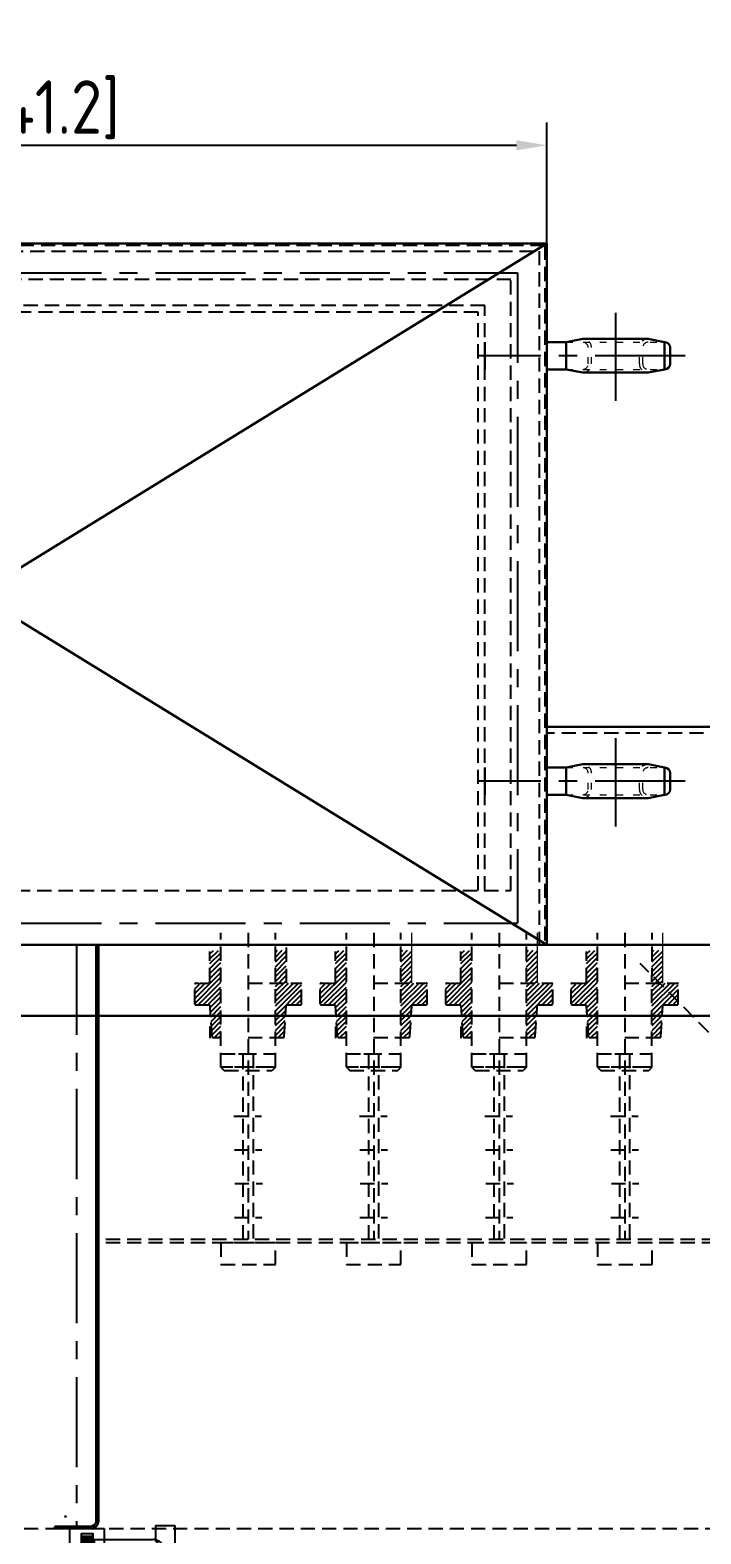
# Model space of a CAD drawing. Header units: millimetres. Extents: x 226184 to 236274, y -181921 to -175474.
# Drawn here: x 228606 to 229221, y -180069 to -178690 of the extents above; entities that cross this region are included whole.
import ezdxf

# ---------------------------------------------------------------- set-up
doc = ezdxf.new("R2010")
doc.units = ezdxf.units.MM
doc.header["$LTSCALE"] = 13
for name, pattern in [('ACAD_ISO02W100', [15, 12, -3]), ('ACAD_ISO03W100', [1.18, 0.47, -0.71]), ('CENTER', [50.8, 31.75, -6.35, 6.35, -6.35]), ('CENTERX2', [101.6, 63.5, -12.7, 12.7, -12.7]), ('DASHED', [0.75, 0.5, -0.25])]:
    doc.linetypes.add(name, pattern=pattern)
doc.layers.get('0').update_dxf_attribs({"color": 1, "linetype": 'CENTER'})
for name, color, linetype in [('1', 4, 'Continuous'), ('4虚线层', 6, 'DASHED'), ('PDF_几何图形', 7, 'Continuous'), ('粗实线', 4, 'Continuous')]:
    doc.layers.add(name, color=color, linetype=linetype)
doc.layers.add('2细实线', color=3, linetype='Continuous', lineweight=20)
doc.layers.add('标注、文本', color=3, linetype='Continuous', lineweight=25)
doc.styles.get("Standard").update_dxf_attribs({"font": 'gbenor.shx', "bigfont": 'gbcbig.shx'})
doc.dimstyles.new('英寸 1-10', dxfattribs={"dimscale": 14, "dimtxt": 3.5, "dimasz": 2, "dimexe": 1.5, "dimexo": 0.5, "dimgap": 0.5, "dimtad": 1, "dimtoh": 1, "dimdec": 1, "dimdsep": 46, "dimtxsty": 'Standard', "dimcen": 2.5, "dimclrd": 3, "dimclre": 3, "dimclrt": 3, "dimadec": 0, "dimazin": 2, "dimtfac": 1, "dimtdec": 1, "dimtmove": 0, "dimatfit": 2, "dimfxl": 1, "dimarcsym": 0})
pattern_1 = [(225, (229090.119, -179218.0997), (2.245064, -2.245064), [])]
pattern_2 = [(225, (229205.119, -179218.0997), (2.245064, -2.245064), [])]
pattern_3 = [(225, (229435.119, -179218.0997), (2.245064, -2.245064), [])]

# ---------------------------------------------------------------- blocks, each defined once
blk = doc.blocks.new('A$C62CB6CE0')
at = {"layer": 'PDF_几何图形'}
for p, q in [((22.3, 119.3), (54.2, 119.3)), ((22.3, 119.3), (22.3, 89.9)), ((33.1, 114.7), (33.1, 104)), ((33.1, 112.2), (33.9, 111.4)), ((43.8, 111.4), (33.1, 111)), ((33.9, 111.4), (33.1, 111)), ((33.1, 111), (33.9, 110.6)), ((43.8, 110.6), (33.1, 110.2)), ((33.9, 110.6), (33.1, 110.2)), ((43, 112.2), (33.9, 111.4)), ((43, 111), (33.9, 110.6)), ((43.8, 111.4), (43, 111)), ((43, 111), (43.8, 110.6)), ((43.8, 110.6), (43, 110.2)), ((54.2, 119.3), (54.2, 89.9)), ((101.2, 122.2), (101.2, 108.9)), ((101.2, 122.2), (119, 122.2)), ((119, 122.2), (119, 86.6)), ((3.7, 101.1), (32.7, 101.1)), ((26.9, 104), (26.9, 85.3)), ((33.1, 104), (26.9, 104)), ((33.1, 108.5), (33.9, 108.1)), ((33.1, 101.5), (33.9, 101.1)), ((33.1, 98.6), (33.1, 80.4)), ((43, 110.2), (33.9, 109.7)), ((43, 109.3), (33.9, 108.9)), ((43, 108.5), (33.9, 108.1)), ((43, 107.7), (33.9, 107.3)), ((43, 106.9), (33.9, 106.4)), ((43, 105.6), (33.9, 105.2)), ((43, 104.8), (33.9, 104.4)), ((43, 104), (33.9, 103.5)), ((43, 103.1), (33.9, 102.7)), ((43, 102.3), (33.9, 101.9)), ((43, 101.5), (33.9, 101.1)), ((43, 101.5), (33.9, 101.1)), ((43, 101.5), (33.9, 101.1)), ((43, 100.7), (33.9, 100.2)), ((43, 99.4), (33.9, 99)), ((43.8, 109.7), (43, 109.3)), ((43.8, 108.9), (43, 108.5)), ((43.8, 108.1), (43, 107.7)), ((43.8, 107.3), (43, 106.9)), ((43.8, 106.4), (43, 105.6)), ((43.8, 105.2), (43, 104.8)), ((43.8, 104.4), (43, 104)), ((43.8, 103.5), (43, 103.1)), ((43.8, 102.7), (43, 102.3)), ((43.8, 101.9), (43, 101.5)), ((43.8, 101.1), (43, 100.7)), ((43.8, 100.2), (43, 99.4)), ((49.6, 104), (43.8, 104)), ((43.8, 99), (43.8, 80.4)), ((44.9, 109.3), (44.9, 104.8)), ((44.9, 109.3), (49.5, 109.3)), ((49.5, 104.8), (44.9, 104.8)), ((49.5, 109.3), (99.1, 109.3)), ((49.5, 104.8), (99.1, 104.8)), ((49.6, 104), (49.6, 85.3)), ((55.3, 104), (55.3, 87.4)), ((55.3, 104), (57.3, 104)), ((57.3, 104), (57.3, 87.4)), ((101.2, 104.4), (101.2, 82)), ((103.7, 100.2), (103.7, 91.1)), ((108.2, 100.2), (108.2, 91.1)), ((65.8, 89.9), (8.7, 89.9)), ((15.7, 85.3), (56.7, 85.3)), ((23.6, 92), (64.5, 92)), ((64.5, 89.9), (23.6, 89.9)), ((23.6, 87.4), (64.5, 87.4)), ((44.9, 92), (85.9, 92)), ((85.9, 89.9), (44.9, 89.9)), ((44.9, 87.4), (85.9, 87.4)), ((61.9, 85.3), (61.9, 71.7)), ((61.9, 85.3), (61.9, 71.7)), ((72.4, 85.3), (61.9, 85.3)), ((64.4, 87.4), (64.4, 69.2)), ((64.4, 87.4), (64.4, 69.2)), ((65.8, 89.9), (65.8, 87.4)), ((101.6, 92), (142.5, 92)), ((142.5, 89.9), (101.6, 89.9)), ((101.6, 87.4), (142.5, 87.4)), ((135.5, 84.1), (135.5, 78.3)), ((146.3, 84.1), (146.3, 78.3)), ((153.7, 86.6), (153.7, 82)), ((0, 82.5), (26.9, 82.5)), ((0, 82.5), (0, 57.6)), ((2.1, 80.4), (26.9, 80.4)), ((2.1, 80.4), (2.1, 55.2)), ((3.7, 57.6), (3.7, 76.7)), ((6.6, 80.4), (6.6, 55.2)), ((8.7, 77.9), (20.3, 77.9)), ((8.7, 77.9), (8.7, 57.6)), ((20.3, 80.4), (20.3, 77.9)), ((26.9, 80.4), (49.6, 80.4)), ((26.9, 80.4), (26.9, 78.3)), ((26.9, 78.3), (49.6, 78.3)), ((28.1, 78.3), (28.1, 73.4)), ((38.5, 78.3), (38.5, 73.4)), ((43, 82.5), (69.9, 82.5)), ((43, 80.4), (67.8, 80.4)), ((43.4, 71.3), (47.1, 71.3)), ((47.6, 71.7), (47.1, 71.3)), ((48.8, 78.3), (48.8, 73.4)), ((49.6, 80.4), (49.6, 78.3)), ((50.7, 71.7), (61.9, 71.7)), ((50.7, 71.7), (50.7, 69.2)), ((64.4, 69.2), (50.7, 69.2)), ((61.9, 69.2), (64.4, 69.2)), ((61.9, 69.2), (64.4, 69.2)), ((64.4, 69.2), (61.9, 69.2)), ((67.8, 80.4), (67.8, 64.3)), ((69.9, 82.5), (69.9, 64.3)), ((80.9, 82), (80.9, 76.7)), ((80.9, 82), (81.3, 82)), ((81.3, 76.7), (80.9, 76.7)), ((81.3, 82), (81.3, 76.7)), ((130.5, 82), (81.3, 82)), ((130.5, 76.7), (81.3, 76.7)), ((130.1, 72.1), (86.7, 72.1)), ((86.7, 72.1), (86.7, 57.6)), ((104.5, 76.7), (104.5, 72.1)), ((110.3, 80.4), (110.3, 55.2)), ((115.7, 76.7), (115.7, 72.1)), ((127.7, 76.7), (127.7, 73.8)), ((127.7, 73.8), (154.9, 73.8)), ((130.1, 73.8), (130.1, 57.6)), ((130.5, 82), (130.5, 76.7)), ((130.5, 82), (131.8, 82)), ((131.8, 76.7), (130.5, 76.7)), ((131.8, 82), (131.8, 76.7)), ((151.6, 82), (131.8, 82)), ((151.6, 76.7), (131.8, 76.7)), ((151.6, 82), (151.6, 76.7)), ((152.5, 73.8), (152.5, 57.6)), ((153.7, 76.7), (154.9, 76.7)), ((154.9, 76.7), (154.9, 73.8)), ((23.2, 57.6), (3.7, 57.6)), ((60, 57.6), (19, 57.6)), ((40.1, 57.6), (38, 57.6)), ((81.3, 57.6), (40.4, 57.6)), ((67.8, 64.3), (69.9, 64.3)), ((130.1, 57.6), (86.7, 57.6)), ((92.5, 55.2), (92.5, 46.5)), ((92.5, 55.2), (126.8, 55.2)), ((138, 57.6), (97, 57.6)), ((103.7, 57.6), (103.7, 55.2)), ((116.5, 57.6), (116.5, 55.2)), ((126.8, 55.2), (126.8, 28.3)), ((127.7, 55.2), (127.7, 49.8)), ((141.3, 55.2), (127.7, 55.2)), ((141.3, 57.6), (130.1, 57.6)), ((132.2, 57.6), (132.2, 55.2)), ((152.5, 57.6), (141.3, 57.6)), ((154.9, 55.2), (141.3, 55.2)), ((150.4, 57.6), (150.4, 55.2)), ((154.9, 55.2), (154.9, 49.8)), ((92.5, 46.5), (93.3, 46.5)), ((129.3, 47.3), (126.8, 47.3)), ((141.3, 49.8), (127.7, 49.8)), ((129.3, 41.9), (152.9, 41.9)), ((154.9, 49.8), (141.3, 49.8)), ((152.9, 49), (152.9, 41.9)), ((152.9, 41.5), (152.9, 41.9)), ((92.5, 33.7), (92.5, 28.3)), ((93.3, 33.7), (92.5, 33.7)), ((92.5, 28.3), (126.8, 28.3)), ((133.9, 37.4), (141.3, 37.4)), ((133.9, 29.1), (133.9, 7.2)), ((141.3, 37.4), (148.7, 37.4)), ((148.7, 29.1), (148.7, 7.2))]:
    blk.add_line(p, q, dxfattribs=at)
for points in [[(33.1, 114.7), (43.8, 114.7), (43.8, 104)], [(33.1, 112.2), (43, 112.2), (43.8, 111.4)], [(3.7, 91.6), (3.7, 101.1), (4.1, 100.7)], [(43, 110.2), (43.8, 109.7), (33.1, 109.3)], [(33.1, 110.2), (33.9, 109.7), (33.1, 109.3)], [(43, 109.3), (43.8, 108.9), (33.1, 108.5)], [(33.1, 109.3), (33.9, 108.9), (33.1, 108.5)], [(43, 108.5), (43.8, 108.1), (33.1, 107.7)], [(43, 108.5), (33.9, 108.1), (33.1, 107.7)], [(43, 107.7), (43.8, 107.3), (33.1, 106.9)], [(33.1, 107.7), (33.9, 107.3), (33.1, 106.9)], [(43, 106.9), (43.8, 106.4), (33.1, 105.6)], [(33.1, 106.9), (33.9, 106.4), (33.1, 105.6)], [(43, 105.6), (43.8, 105.2), (33.1, 104.8)], [(33.1, 105.6), (33.9, 105.2), (33.1, 104.8)], [(43, 104.8), (43.8, 104.4), (33.1, 104)], [(33.1, 104.8), (33.9, 104.4), (33.1, 104)], [(43, 104), (43.8, 103.5), (33.1, 103.1)], [(33.1, 104), (33.9, 103.5), (33.1, 103.1)], [(43, 103.1), (43.8, 102.7), (33.1, 102.3)], [(33.1, 103.1), (33.9, 102.7), (33.1, 102.3)], [(43, 102.3), (43.8, 101.9), (33.1, 101.5)], [(33.1, 102.3), (33.9, 101.9), (33.1, 101.5)], [(43, 101.5), (43.8, 101.1), (33.1, 100.7)], [(43, 101.5), (33.9, 101.1), (33.1, 100.7)], [(43, 100.7), (43.8, 100.2), (33.1, 99.4)], [(33.1, 100.7), (33.9, 100.2), (33.1, 99.4)], [(43, 99.4), (43.8, 99), (33.1, 98.6)], [(33.1, 99.4), (33.9, 99), (33.1, 98.6)], [(108.2, 100.2), (100.4, 109.3), (99.1, 109.3)], [(103.7, 100.2), (103.7, 101.5), (103.3, 101.9), (103.3, 102.3), (102.8, 103.1), (102.4, 103.5), (102, 104), (101.6, 104.4), (100.8, 104.4), (100.4, 104.8), (99.1, 104.8)], [(40.1, 93.6), (40.1, 57.6), (40.5, 57.2)], [(103.7, 91.1), (111.5, 82), (112.8, 82)], [(108.2, 91.1), (108.2, 89.9), (109, 89.1), (109, 88.2), (109.5, 87.8), (109.9, 87.4), (110.7, 87.4), (111.1, 87), (111.5, 86.6), (112.8, 86.6), (153.7, 86.6)], [(28.1, 73.4), (28.5, 72.9), (28.9, 72.5), (29.4, 72.5), (29.8, 72.1), (30.2, 72.1), (30.6, 71.7), (31.4, 71.7), (31.8, 71.3), (33.1, 71.3)], [(28.1, 73.4), (28.1, 72.9), (28.5, 72.5), (28.5, 72.1), (28.9, 72.1), (28.9, 71.7), (29.4, 71.7)], [(28.9, 71.7), (29.8, 71.3), (33.1, 71.3)], [(43.4, 71.3), (33.1, 71.3), (34.7, 71.3), (35.2, 71.7), (36, 71.7), (36.4, 72.1), (36.8, 72.1), (37.2, 72.5), (37.6, 72.5), (38, 72.9), (38.5, 73.4)], [(38.5, 73.4), (38.9, 72.9), (39.7, 72.1), (40.1, 72.1), (40.9, 71.7), (41.8, 71.7), (42.2, 71.3), (43.4, 71.3)], [(43.4, 71.3), (45.1, 71.3), (45.5, 71.7), (46.3, 71.7), (46.7, 72.1), (47.1, 72.1), (47.6, 72.5), (48, 72.5), (48.4, 72.9), (48.8, 73.4)], [(47.6, 71.7), (47.6, 72.1), (48, 72.1), (48, 72.5), (48.4, 72.5), (48.4, 72.9), (48.8, 73.4)], [(151.6, 82), (153.7, 82), (153.7, 76.7), (151.6, 76.7)], [(93.3, 46.5), (94.2, 46.1), (95, 44.8), (96.2, 43.2), (97, 39.9), (96.2, 36.5), (95, 34.9), (94.2, 34.1), (93.3, 33.7)], [(130.5, 49.8), (129.7, 49.8), (129.7, 49.4), (129.3, 49), (129.3, 41.9), (129.7, 41.9), (129.7, 41.5), (133.9, 37.4), (133.9, 29.1)], [(152.9, 41.5), (148.7, 37.4), (148.7, 29.1)], [(152.9, 49), (152.9, 49.8), (152.1, 49.8)], [(97.9, 28.3), (97.9, 24.6), (133.9, 24.6)], [(133.9, 7.2), (148.3, 5.5), (148.7, 7.2)]]:
    blk.add_lwpolyline(points, dxfattribs=at)
blk.add_lwpolyline([(25.6, 85.3), (50.9, 85.3), (50.9, 82.5), (25.6, 82.5)], close=True, dxfattribs=at)
for points in [[(108.2, 101.5), (106.4, 106.8), (105.9, 107.6), (100.4, 109.3)], [(103.7, 89.9), (104.6, 86), (107.7, 83), (111.5, 82)], [(140.5, 96.1), (138.4, 96.1), (136.7, 94.4), (136.7, 92.4)], [(136.7, 92.4), (136.7, 90.3), (138.4, 88.2), (140.5, 88.2)], [(144.6, 92.4), (144.6, 94.4), (142.5, 96.1), (140.5, 96.1)], [(140.5, 88.2), (142.5, 88.2), (144.6, 90.3), (144.6, 92.4)], [(134.3, 5.5), (171.8, -1.9), (181.4, -1.8), (148.3, 5.5)]]:
    blk.add_open_spline(points, degree=3, dxfattribs=at)
blk = doc.blocks.new('*D178')
at = {"layer": '2细实线', "color": 3, "linetype": 'ByBlock', "lineweight": -2}
for p, q in [((227781.8, -179999.2), (227781.8, -180307.3)), ((229331.8, -179999.2), (229331.8, -180307.3)), ((227809.8, -180286.3), (229303.8, -180286.3))]:
    blk.add_line(p, q, dxfattribs=at)
at = {"layer": '2细实线', "color": 3, "linetype": 'ByBlock'}
for points in [[(227809.8, -180281.7), (227809.8, -180291), (227781.8, -180286.3)], [(229303.8, -180281.7), (229303.8, -180291), (229331.8, -180286.3)]]:
    blk.add_solid(points, dxfattribs=at)
at = {"layer": 'Defpoints', "color": 0, "linetype": 'ByBlock'}
for p in [(227781.8, -179992.2), (229331.8, -179992.2), (229331.8, -180286.3)]:
    blk.add_point(p, dxfattribs=at)
at = {"layer": '2细实线', "color": 3, "linetype": 'ByBlock', "insert": (228556.8, -180253.8), "char_height": 49, "attachment_point": 5}
blk.add_mtext('1550 [61.0]', dxfattribs=at)
blk = doc.blocks.new('*D222')
at = {"layer": '2细实线', "color": 3, "linetype": 'ByBlock', "lineweight": -2}
for p, q in [((228033.8, -178885), (228033.8, -178775.1)), ((229079.8, -178897.5), (229079.8, -178775.1)), ((228061.8, -178796.1), (229051.8, -178796.1))]:
    blk.add_line(p, q, dxfattribs=at)
at = {"layer": '2细实线', "color": 3, "linetype": 'ByBlock'}
for points in [[(228061.8, -178791.4), (228061.8, -178800.7), (228033.8, -178796.1)], [(229051.8, -178791.4), (229051.8, -178800.7), (229079.8, -178796.1)]]:
    blk.add_solid(points, dxfattribs=at)
at = {"layer": 'Defpoints', "color": 0, "linetype": 'ByBlock'}
for p in [(229079.8, -178796.1), (228033.8, -178892), (229079.8, -178904.5)]:
    blk.add_point(p, dxfattribs=at)
at = {"layer": '2细实线', "color": 3, "linetype": 'ByBlock', "insert": (228556.8, -178763.5), "char_height": 49, "attachment_point": 5}
blk.add_mtext('1046 [41.2]', dxfattribs=at)

msp = doc.modelspace()

# ---------------------------------------------------------------- hatches: boundary and pattern name
at = {"layer": '4虚线层', "ltscale": 2}
h = msp.add_hatch(dxfattribs=at)
h.set_pattern_fill('ANSI31', color=256, angle=180, style=0)
h.set_pattern_definition(pattern_1)
edge = h.paths.add_edge_path(flags=0)
edge.add_line((228781.015, -179533.982), (228781.014, -179576.761))
edge.add_line((228781.014, -179576.761), (228781.014, -179613.98))
edge.add_line((228781.014, -179613.98), (228773.949, -179613.98))
edge.add_arc((228773.949, -179612.98), 1, 183.814075, 270, ccw=False)
edge.add_line((228772.952, -179613.047), (228771.076, -179584.914))
edge.add_arc((228770.078, -179584.98), 1, 3.814075, 90)
edge.add_line((228770.078, -179583.98), (228758.014, -179583.98))
edge.add_arc((228758.014, -179582.98), 1, 180, 270, ccw=False)
edge.add_line((228757.014, -179582.98), (228757.014, -179564.98))
edge.add_arc((228758.014, -179564.98), 1, 90, 180, ccw=False)
edge.add_line((228758.014, -179563.98), (228760.499, -179563.98))
edge.add_line((228760.499, -179563.98), (228761.413, -179564.918))
edge.add_line((228761.413, -179564.918), (228762.239, -179563.98))
edge.add_line((228762.239, -179563.98), (228764.481, -179563.98))
edge.add_line((228764.481, -179563.98), (228765.394, -179564.918))
edge.add_line((228765.394, -179564.918), (228766.221, -179563.98))
edge.add_line((228766.221, -179563.98), (228767.418, -179563.98))
edge.add_line((228767.418, -179563.98), (228768.332, -179564.918))
edge.add_line((228768.332, -179564.918), (228769.159, -179563.98))
edge.add_line((228769.159, -179563.98), (228770.014, -179563.98))
edge.add_arc((228770.014, -179562.98), 1, 270.000001, 360)
edge.add_line((228771.014, -179562.98), (228771.014, -179534.982))
edge.add_arc((228772.014, -179534.982), 1, 90.00291, 180.00291, ccw=False)
edge.add_line((228772.014, -179533.982), (228781.015, -179533.982))
h = msp.add_hatch(dxfattribs=at)
h.set_pattern_fill('ANSI31', color=256, angle=180, style=0)
h.set_pattern_definition(pattern_1)
edge = h.paths.add_edge_path(flags=0)
edge.add_line((228830.957, -179533.955), (228831.003, -179576.734))
edge.add_line((228831.003, -179576.734), (228831.044, -179613.953))
edge.add_line((228831.044, -179613.953), (228838.109, -179613.946))
edge.add_arc((228838.108, -179612.946), 1, 270.062212, 356.248137)
edge.add_line((228839.105, -179613.011), (228840.95, -179584.876))
edge.add_arc((228841.948, -179584.941), 1, 90.062212, 176.248137, ccw=False)
edge.add_line((228841.947, -179583.941), (228854.012, -179583.928))
edge.add_arc((228854.011, -179582.928), 1, 270.062212, 360.062212)
edge.add_line((228855.011, -179582.927), (228854.991, -179564.927))
edge.add_arc((228853.991, -179564.928), 1, 0.062212, 90.062212)
edge.add_line((228853.99, -179563.928), (228851.505, -179563.931))
edge.add_line((228851.505, -179563.931), (228850.592, -179564.869))
edge.add_line((228850.592, -179564.869), (228849.764, -179563.933))
edge.add_line((228849.764, -179563.933), (228847.523, -179563.935))
edge.add_line((228847.523, -179563.935), (228846.61, -179564.873))
edge.add_line((228846.61, -179564.873), (228845.783, -179563.937))
edge.add_line((228845.783, -179563.937), (228844.586, -179563.938))
edge.add_line((228844.586, -179563.938), (228843.673, -179564.877))
edge.add_line((228843.673, -179564.877), (228842.845, -179563.94))
edge.add_line((228842.845, -179563.94), (228841.99, -179563.941))
edge.add_arc((228841.989, -179562.941), 1, 180.062212, 270.062211, ccw=False)
edge.add_line((228840.989, -179562.942), (228840.958, -179534.944))
edge.add_arc((228839.958, -179534.945), 1, 0.059302, 90.059302)
edge.add_line((228839.957, -179533.945), (228830.957, -179533.955))
h = msp.add_hatch(dxfattribs=at)
h.set_pattern_fill('ANSI31', color=256, angle=180, style=0)
h.set_pattern_definition(pattern_2)
edge = h.paths.add_edge_path(flags=0)
edge.add_line((228896.015, -179533.982), (228896.014, -179576.761))
edge.add_line((228896.014, -179576.761), (228896.014, -179613.98))
edge.add_line((228896.014, -179613.98), (228888.949, -179613.98))
edge.add_arc((228888.949, -179612.98), 1, 183.814075, 270, ccw=False)
edge.add_line((228887.952, -179613.047), (228886.076, -179584.914))
edge.add_arc((228885.078, -179584.98), 1, 3.814075, 90)
edge.add_line((228885.078, -179583.98), (228873.014, -179583.98))
edge.add_arc((228873.014, -179582.98), 1, 180, 270, ccw=False)
edge.add_line((228872.014, -179582.98), (228872.014, -179564.98))
edge.add_arc((228873.014, -179564.98), 1, 90, 180, ccw=False)
edge.add_line((228873.014, -179563.98), (228875.499, -179563.98))
edge.add_line((228875.499, -179563.98), (228876.413, -179564.918))
edge.add_line((228876.413, -179564.918), (228877.239, -179563.98))
edge.add_line((228877.239, -179563.98), (228879.481, -179563.98))
edge.add_line((228879.481, -179563.98), (228880.394, -179564.918))
edge.add_line((228880.394, -179564.918), (228881.221, -179563.98))
edge.add_line((228881.221, -179563.98), (228882.418, -179563.98))
edge.add_line((228882.418, -179563.98), (228883.332, -179564.918))
edge.add_line((228883.332, -179564.918), (228884.159, -179563.98))
edge.add_line((228884.159, -179563.98), (228885.014, -179563.98))
edge.add_arc((228885.014, -179562.98), 1, 270.000001, 360)
edge.add_line((228886.014, -179562.98), (228886.014, -179534.982))
edge.add_arc((228887.014, -179534.982), 1, 90.00291, 180.00291, ccw=False)
edge.add_line((228887.014, -179533.982), (228896.015, -179533.982))
h = msp.add_hatch(dxfattribs=at)
h.set_pattern_fill('ANSI31', color=256, angle=180, style=0)
h.set_pattern_definition(pattern_2)
edge = h.paths.add_edge_path(flags=0)
edge.add_line((228945.957, -179533.955), (228946.003, -179576.734))
edge.add_line((228946.003, -179576.734), (228946.044, -179613.953))
edge.add_line((228946.044, -179613.953), (228953.109, -179613.946))
edge.add_arc((228953.108, -179612.946), 1, 270.062212, 356.248137)
edge.add_line((228954.105, -179613.011), (228955.95, -179584.876))
edge.add_arc((228956.948, -179584.941), 1, 90.062212, 176.248137, ccw=False)
edge.add_line((228956.947, -179583.941), (228969.012, -179583.928))
edge.add_arc((228969.011, -179582.928), 1, 270.062212, 360.062212)
edge.add_line((228970.011, -179582.927), (228969.991, -179564.927))
edge.add_arc((228968.991, -179564.928), 1, 0.062212, 90.062212)
edge.add_line((228968.99, -179563.928), (228966.505, -179563.931))
edge.add_line((228966.505, -179563.931), (228965.592, -179564.869))
edge.add_line((228965.592, -179564.869), (228964.764, -179563.933))
edge.add_line((228964.764, -179563.933), (228962.523, -179563.935))
edge.add_line((228962.523, -179563.935), (228961.61, -179564.873))
edge.add_line((228961.61, -179564.873), (228960.783, -179563.937))
edge.add_line((228960.783, -179563.937), (228959.586, -179563.938))
edge.add_line((228959.586, -179563.938), (228958.673, -179564.877))
edge.add_line((228958.673, -179564.877), (228957.845, -179563.94))
edge.add_line((228957.845, -179563.94), (228956.99, -179563.941))
edge.add_arc((228956.989, -179562.941), 1, 180.062212, 270.062211, ccw=False)
edge.add_line((228955.989, -179562.942), (228955.958, -179534.944))
edge.add_arc((228954.958, -179534.945), 1, 0.059302, 90.059302)
edge.add_line((228954.957, -179533.945), (228945.957, -179533.955))
h = msp.add_hatch(dxfattribs=at)
h.set_pattern_fill('ANSI31', color=256, angle=180, style=0)
h.set_pattern_definition([(225, (229320.119, -179218.0997), (2.245064, -2.245064), [])])
edge = h.paths.add_edge_path(flags=0)
edge.add_line((229011.015, -179533.982), (229011.014, -179576.761))
edge.add_line((229011.014, -179576.761), (229011.014, -179613.98))
edge.add_line((229011.014, -179613.98), (229003.949, -179613.98))
edge.add_arc((229003.949, -179612.98), 1, 183.814075, 270, ccw=False)
edge.add_line((229002.952, -179613.047), (229001.076, -179584.914))
edge.add_arc((229000.078, -179584.98), 1, 3.814075, 90)
edge.add_line((229000.078, -179583.98), (228988.014, -179583.98))
edge.add_arc((228988.014, -179582.98), 1, 180, 270, ccw=False)
edge.add_line((228987.014, -179582.98), (228987.014, -179564.98))
edge.add_arc((228988.014, -179564.98), 1, 90, 180, ccw=False)
edge.add_line((228988.014, -179563.98), (228990.499, -179563.98))
edge.add_line((228990.499, -179563.98), (228991.413, -179564.918))
edge.add_line((228991.413, -179564.918), (228992.239, -179563.98))
edge.add_line((228992.239, -179563.98), (228994.481, -179563.98))
edge.add_line((228994.481, -179563.98), (228995.394, -179564.918))
edge.add_line((228995.394, -179564.918), (228996.221, -179563.98))
edge.add_line((228996.221, -179563.98), (228997.418, -179563.98))
edge.add_line((228997.418, -179563.98), (228998.332, -179564.918))
edge.add_line((228998.332, -179564.918), (228999.159, -179563.98))
edge.add_line((228999.159, -179563.98), (229000.014, -179563.98))
edge.add_arc((229000.014, -179562.98), 1, 270.000001, 360)
edge.add_line((229001.014, -179562.98), (229001.014, -179534.982))
edge.add_arc((229002.014, -179534.982), 1, 90.00291, 180.00291, ccw=False)
edge.add_line((229002.014, -179533.982), (229011.015, -179533.982))
h = msp.add_hatch(dxfattribs=at)
h.set_pattern_fill('ANSI31', color=256, angle=180, style=0)
h.set_pattern_definition([(225, (229320.119, -179218.0858), (2.245064, -2.245064), [])])
edge = h.paths.add_edge_path(flags=0)
edge.add_line((229060.957, -179533.941), (229061.003, -179576.72))
edge.add_line((229061.003, -179576.72), (229061.044, -179613.939))
edge.add_line((229061.044, -179613.939), (229068.109, -179613.932))
edge.add_arc((229068.108, -179612.932), 1, 270.062212, 356.248137)
edge.add_line((229069.105, -179612.997), (229070.95, -179584.862))
edge.add_arc((229071.948, -179584.927), 1, 90.062212, 176.248137, ccw=False)
edge.add_line((229071.947, -179583.927), (229084.012, -179583.914))
edge.add_arc((229084.011, -179582.914), 1, 270.062212, 360.062212)
edge.add_line((229085.011, -179582.913), (229084.991, -179564.913))
edge.add_arc((229083.991, -179564.914), 1, 0.062212, 90.062212)
edge.add_line((229083.99, -179563.914), (229081.505, -179563.917))
edge.add_line((229081.505, -179563.917), (229080.592, -179564.855))
edge.add_line((229080.592, -179564.855), (229079.764, -179563.919))
edge.add_line((229079.764, -179563.919), (229077.523, -179563.921))
edge.add_line((229077.523, -179563.921), (229076.61, -179564.859))
edge.add_line((229076.61, -179564.859), (229075.783, -179563.923))
edge.add_line((229075.783, -179563.923), (229074.586, -179563.925))
edge.add_line((229074.586, -179563.925), (229073.673, -179564.863))
edge.add_line((229073.673, -179564.863), (229072.845, -179563.926))
edge.add_line((229072.845, -179563.926), (229071.99, -179563.927))
edge.add_arc((229071.989, -179562.927), 1, 180.062212, 270.062211, ccw=False)
edge.add_line((229070.989, -179562.928), (229070.958, -179534.93))
edge.add_arc((229069.958, -179534.931), 1, 0.059302, 90.059302)
edge.add_line((229069.957, -179533.931), (229060.957, -179533.941))
h = msp.add_hatch(dxfattribs=at)
h.set_pattern_fill('ANSI31', color=256, angle=180, style=0)
h.set_pattern_definition(pattern_3)
edge = h.paths.add_edge_path(flags=0)
edge.add_line((229126.015, -179533.982), (229126.014, -179576.761))
edge.add_line((229126.014, -179576.761), (229126.014, -179613.98))
edge.add_line((229126.014, -179613.98), (229118.949, -179613.98))
edge.add_arc((229118.949, -179612.98), 1, 183.814075, 270, ccw=False)
edge.add_line((229117.952, -179613.047), (229116.076, -179584.914))
edge.add_arc((229115.078, -179584.98), 1, 3.814075, 90)
edge.add_line((229115.078, -179583.98), (229103.014, -179583.98))
edge.add_arc((229103.014, -179582.98), 1, 180, 270, ccw=False)
edge.add_line((229102.014, -179582.98), (229102.014, -179564.98))
edge.add_arc((229103.014, -179564.98), 1, 90, 180, ccw=False)
edge.add_line((229103.014, -179563.98), (229105.499, -179563.98))
edge.add_line((229105.499, -179563.98), (229106.413, -179564.918))
edge.add_line((229106.413, -179564.918), (229107.239, -179563.98))
edge.add_line((229107.239, -179563.98), (229109.481, -179563.98))
edge.add_line((229109.481, -179563.98), (229110.394, -179564.918))
edge.add_line((229110.394, -179564.918), (229111.221, -179563.98))
edge.add_line((229111.221, -179563.98), (229112.418, -179563.98))
edge.add_line((229112.418, -179563.98), (229113.332, -179564.918))
edge.add_line((229113.332, -179564.918), (229114.159, -179563.98))
edge.add_line((229114.159, -179563.98), (229115.014, -179563.98))
edge.add_arc((229115.014, -179562.98), 1, 270.000001, 360)
edge.add_line((229116.014, -179562.98), (229116.014, -179534.982))
edge.add_arc((229117.014, -179534.982), 1, 90.00291, 180.00291, ccw=False)
edge.add_line((229117.014, -179533.982), (229126.015, -179533.982))
h = msp.add_hatch(dxfattribs=at)
h.set_pattern_fill('ANSI31', color=256, angle=180, style=0)
h.set_pattern_definition(pattern_3)
edge = h.paths.add_edge_path(flags=0)
edge.add_line((229175.957, -179533.955), (229176.003, -179576.734))
edge.add_line((229176.003, -179576.734), (229176.044, -179613.953))
edge.add_line((229176.044, -179613.953), (229183.109, -179613.946))
edge.add_arc((229183.108, -179612.946), 1, 270.062212, 356.248137)
edge.add_line((229184.105, -179613.011), (229185.95, -179584.876))
edge.add_arc((229186.948, -179584.941), 1, 90.062212, 176.248137, ccw=False)
edge.add_line((229186.947, -179583.941), (229199.012, -179583.928))
edge.add_arc((229199.011, -179582.928), 1, 270.062212, 360.062212)
edge.add_line((229200.011, -179582.927), (229199.991, -179564.927))
edge.add_arc((229198.991, -179564.928), 1, 0.062212, 90.062212)
edge.add_line((229198.99, -179563.928), (229196.505, -179563.931))
edge.add_line((229196.505, -179563.931), (229195.592, -179564.869))
edge.add_line((229195.592, -179564.869), (229194.764, -179563.933))
edge.add_line((229194.764, -179563.933), (229192.523, -179563.935))
edge.add_line((229192.523, -179563.935), (229191.61, -179564.873))
edge.add_line((229191.61, -179564.873), (229190.783, -179563.937))
edge.add_line((229190.783, -179563.937), (229189.586, -179563.938))
edge.add_line((229189.586, -179563.938), (229188.673, -179564.877))
edge.add_line((229188.673, -179564.877), (229187.845, -179563.94))
edge.add_line((229187.845, -179563.94), (229186.99, -179563.941))
edge.add_arc((229186.989, -179562.941), 1, 180.062212, 270.062211, ccw=False)
edge.add_line((229185.989, -179562.942), (229185.958, -179534.944))
edge.add_arc((229184.958, -179534.945), 1, 0.059302, 90.059302)
edge.add_line((229184.957, -179533.945), (229175.957, -179533.955))

# ---------------------------------------------------------------- linework, layer by layer
at = {"color": 7, "linetype": 'ByBlock', "lineweight": 30}
for p, q in [((229022.769, -178976.481), (229022.769, -179001.481)), ((229022.769, -179366.481), (229022.769, -179391.481)), ((227781.769, -179528.981), (229331.769, -179528.981)), ((229131.769, -179528.981), (227981.769, -179528.981)), ((227781.769, -179593.981), (229331.769, -179593.981))]:
    msp.add_line(p, q, dxfattribs=at)
at = {"color": 2, "linetype": 'ACAD_ISO02W100', "lineweight": 13}
for p, q in [((228956.014, -179563.98), (228956.014, -179517.981)), ((229071.014, -179563.98), (229071.014, -179517.981)), ((229186.014, -179563.98), (229186.014, -179517.981))]:
    msp.add_line(p, q, dxfattribs=at)
at = {"layer": '1', "color": 1, "linetype": 'CENTERX2', "lineweight": -3, "ltscale": 0.1}
for p, q in [((228060.769, -178912.981), (229052.769, -178912.981)), ((229052.769, -178912.981), (229052.769, -179508.981)), ((229142.761, -179030.317), (229142.761, -178949.624)), ((229206.382, -178988.981), (229017.769, -178988.981)), ((229142.761, -179420.317), (229142.761, -179339.624)), ((229206.382, -179378.981), (229017.769, -179378.981)), ((228060.769, -179508.981), (229052.769, -179508.981)), ((228648.769, -179528.981), (228648.769, -180063.981))]:
    msp.add_line(p, q, dxfattribs=at)
at = {"layer": '4虚线层', "ltscale": 2}
for p, q in [((229077.769, -178887.981), (228035.769, -178887.981)), ((229077.769, -178887.981), (229077.769, -179528.981)), ((228040.769, -178892.981), (229072.769, -178892.981)), ((229072.769, -178892.981), (229072.769, -179528.981)), ((229046.769, -178918.981), (228066.769, -178918.981)), ((229046.769, -179478.981), (229046.769, -178918.981)), ((229022.769, -178942.981), (228090.769, -178942.981)), ((229022.769, -179478.981), (229022.769, -178942.981)), ((229016.769, -178948.981), (228096.769, -178948.981)), ((229016.769, -179478.981), (229016.769, -178948.981)), ((228066.769, -179478.981), (229046.769, -179478.981)), ((228781.014, -179640.98), (228781.015, -179517.981)), ((228806.02, -179517.981), (228806.037, -179798.981)), ((228831.003, -179640.987), (228831.033, -179517.988)), ((228896.014, -179640.98), (228896.015, -179517.981)), ((228921.02, -179517.981), (228921.037, -179798.981)), ((228946.003, -179640.987), (228946.033, -179517.988)), ((229011.014, -179640.98), (229011.015, -179517.981)), ((229036.02, -179517.981), (229036.037, -179798.981)), ((229061.003, -179640.973), (229061.033, -179517.974)), ((229126.014, -179640.98), (229126.015, -179517.981)), ((229151.02, -179517.981), (229151.037, -179798.981)), ((229176.003, -179640.987), (229176.033, -179517.988)), ((228771.014, -179562.98), (228771.014, -179534.982)), ((228841.014, -179563.98), (228841.014, -179531.147)), ((228886.014, -179562.98), (228886.014, -179534.982)), ((229001.014, -179562.98), (229001.014, -179534.982)), ((229116.014, -179562.98), (229116.014, -179534.982)), ((229242.031, -179622.973), (229165.039, -179545.981)), ((228757.014, -179582.98), (228757.014, -179564.98)), ((228758.014, -179563.98), (228760.499, -179563.98)), ((228761.413, -179564.918), (228760.499, -179563.98)), ((228762.239, -179563.98), (228761.413, -179564.918)), ((228762.239, -179563.98), (228764.481, -179563.98)), ((228765.394, -179564.918), (228764.481, -179563.98)), ((228766.221, -179563.98), (228765.394, -179564.918)), ((228766.221, -179563.98), (228767.418, -179563.98)), ((228768.332, -179564.918), (228767.418, -179563.98)), ((228769.159, -179563.98), (228768.332, -179564.918)), ((228769.159, -179563.98), (228770.014, -179563.98)), ((228806.015, -179563.98), (228854.014, -179563.98)), ((228855.014, -179582.98), (228855.014, -179564.98)), ((228872.014, -179582.98), (228872.014, -179564.98)), ((228873.014, -179563.98), (228875.499, -179563.98)), ((228876.413, -179564.918), (228875.499, -179563.98)), ((228877.239, -179563.98), (228876.413, -179564.918)), ((228877.239, -179563.98), (228879.481, -179563.98)), ((228880.394, -179564.918), (228879.481, -179563.98)), ((228881.221, -179563.98), (228880.394, -179564.918)), ((228881.221, -179563.98), (228882.418, -179563.98)), ((228883.332, -179564.918), (228882.418, -179563.98)), ((228884.159, -179563.98), (228883.332, -179564.918)), ((228884.159, -179563.98), (228885.014, -179563.98)), ((228921.015, -179563.98), (228969.014, -179563.98)), ((228970.014, -179582.98), (228970.014, -179564.98)), ((228987.014, -179582.98), (228987.014, -179564.98)), ((228988.014, -179563.98), (228990.499, -179563.98)), ((228991.413, -179564.918), (228990.499, -179563.98)), ((228992.239, -179563.98), (228991.413, -179564.918)), ((228992.239, -179563.98), (228994.481, -179563.98)), ((228995.394, -179564.918), (228994.481, -179563.98)), ((228996.221, -179563.98), (228995.394, -179564.918)), ((228996.221, -179563.98), (228997.418, -179563.98)), ((228998.332, -179564.918), (228997.418, -179563.98)), ((228999.159, -179563.98), (228998.332, -179564.918)), ((228999.159, -179563.98), (229000.014, -179563.98)), ((229036.015, -179563.98), (229084.014, -179563.98)), ((229085.014, -179582.98), (229085.014, -179564.98)), ((229102.014, -179582.98), (229102.014, -179564.98)), ((229103.014, -179563.98), (229105.499, -179563.98)), ((229106.413, -179564.918), (229105.499, -179563.98)), ((229107.239, -179563.98), (229106.413, -179564.918)), ((229107.239, -179563.98), (229109.481, -179563.98)), ((229110.394, -179564.918), (229109.481, -179563.98)), ((229111.221, -179563.98), (229110.394, -179564.918)), ((229111.221, -179563.98), (229112.418, -179563.98)), ((229113.332, -179564.918), (229112.418, -179563.98)), ((229114.159, -179563.98), (229113.332, -179564.918)), ((229114.159, -179563.98), (229115.014, -179563.98)), ((229151.015, -179563.98), (229199.014, -179563.98)), ((229200.014, -179582.98), (229200.014, -179564.98)), ((228758.014, -179583.98), (228770.078, -179583.98)), ((228772.952, -179613.047), (228771.076, -179584.914)), ((228839.076, -179613.047), (228840.952, -179584.914)), ((228841.949, -179583.98), (228854.014, -179583.98)), ((228873.014, -179583.98), (228885.078, -179583.98)), ((228887.952, -179613.047), (228886.076, -179584.914)), ((228954.076, -179613.047), (228955.952, -179584.914)), ((228956.949, -179583.98), (228969.014, -179583.98)), ((228988.014, -179583.98), (229000.078, -179583.98)), ((229002.952, -179613.047), (229001.076, -179584.914)), ((229069.076, -179613.047), (229070.952, -179584.914)), ((229071.949, -179583.98), (229084.014, -179583.98)), ((229103.014, -179583.98), (229115.078, -179583.98)), ((229117.952, -179613.047), (229116.076, -179584.914)), ((229184.076, -179613.047), (229185.952, -179584.914)), ((229186.949, -179583.98), (229199.014, -179583.98)), ((228770.943, -179603.817), (228770.943, -179614.482)), ((228885.943, -179603.817), (228885.943, -179614.482)), ((229000.943, -179603.817), (229000.943, -179614.482)), ((229115.943, -179603.817), (229115.943, -179614.482)), ((228773.949, -179613.98), (228781.014, -179613.98)), ((228805.991, -179613.98), (228838.078, -179613.98)), ((228831.014, -179640.981), (228831.014, -179613.981)), ((228888.949, -179613.98), (228896.014, -179613.98)), ((228920.991, -179613.98), (228953.078, -179613.98)), ((228946.014, -179640.981), (228946.014, -179613.981)), ((229003.949, -179613.98), (229011.014, -179613.98)), ((229035.991, -179613.98), (229068.078, -179613.98)), ((229061.014, -179640.981), (229061.014, -179613.981)), ((229118.949, -179613.98), (229126.014, -179613.98)), ((229150.991, -179613.98), (229183.078, -179613.98)), ((229176.014, -179640.981), (229176.014, -179613.981)), ((228781.013, -179628.98), (228831.014, -179628.98)), ((228797.047, -179628.98), (228815.047, -179628.98)), ((228801.547, -179798.981), (228801.547, -179628.98)), ((228810.547, -179628.98), (228810.547, -179798.981)), ((228896.013, -179628.98), (228946.014, -179628.98)), ((228912.047, -179628.98), (228930.047, -179628.98)), ((228916.547, -179798.981), (228916.547, -179628.98)), ((228925.547, -179628.98), (228925.547, -179798.981)), ((229011.013, -179628.98), (229061.014, -179628.98)), ((229027.047, -179628.98), (229045.047, -179628.98)), ((229031.547, -179798.981), (229031.547, -179628.98)), ((229040.547, -179628.98), (229040.547, -179798.981)), ((229126.013, -179628.98), (229176.014, -179628.98)), ((229142.047, -179628.98), (229160.047, -179628.98)), ((229146.547, -179798.981), (229146.547, -179628.98)), ((229155.547, -179628.98), (229155.547, -179798.981)), ((228781.014, -179640.972), (228784.014, -179643.972)), ((228831.014, -179640.98), (228781.014, -179640.972)), ((228784.014, -179643.972), (228828.014, -179643.981)), ((228826.012, -179640.98), (228786.012, -179640.98)), ((228831.014, -179640.981), (228828.014, -179643.981)), ((228896.014, -179640.972), (228899.014, -179643.972)), ((228946.014, -179640.98), (228896.014, -179640.972)), ((228899.014, -179643.972), (228943.014, -179643.981)), ((228941.012, -179640.98), (228901.012, -179640.98)), ((228946.014, -179640.981), (228943.014, -179643.981)), ((229011.014, -179640.972), (229014.014, -179643.972)), ((229061.014, -179640.98), (229011.014, -179640.972)), ((229014.014, -179643.972), (229058.014, -179643.981)), ((229056.012, -179640.98), (229016.012, -179640.98)), ((229061.014, -179640.981), (229058.014, -179643.981)), ((229126.014, -179640.972), (229129.014, -179643.972)), ((229176.014, -179640.98), (229126.014, -179640.972)), ((229129.014, -179643.972), (229173.014, -179643.981)), ((229171.012, -179640.98), (229131.012, -179640.98)), ((229176.014, -179640.981), (229173.014, -179643.981)), ((228793.004, -179685.891), (228818.264, -179685.891)), ((228908.004, -179685.891), (228933.264, -179685.891)), ((229023.004, -179685.891), (229048.264, -179685.891)), ((229138.004, -179685.891), (229163.264, -179685.891)), ((228793.386, -179716.854), (228818.646, -179716.854)), ((228908.386, -179716.854), (228933.646, -179716.854)), ((229023.386, -179716.854), (229048.646, -179716.854)), ((229138.386, -179716.854), (229163.646, -179716.854)), ((228793.767, -179747.818), (228819.027, -179747.818)), ((228908.767, -179747.818), (228934.027, -179747.818)), ((229023.767, -179747.818), (229049.027, -179747.818)), ((229138.767, -179747.818), (229164.027, -179747.818)), ((228793.386, -179778.781), (228818.646, -179778.781)), ((228908.386, -179778.781), (228933.646, -179778.781)), ((229023.386, -179778.781), (229048.646, -179778.781)), ((229138.386, -179778.781), (229163.646, -179778.781)), ((229332.116, -179798.981), (228668.769, -179798.981)), ((229332.116, -179801.981), (228668.769, -179801.981)), ((228925.547, -179801.981), (228916.547, -179801.981)), ((229040.547, -179801.981), (229031.547, -179801.981)), ((229155.547, -179801.981), (229146.547, -179801.981)), ((227781.75, -180063.981), (229331.769, -180063.981))]:
    msp.add_line(p, q, dxfattribs=at)
msp.add_lwpolyline([(229281.769, -179334.981), (229079.769, -179334.981)], dxfattribs=at)
for points in [[(228781.034, -179801.981), (228781.034, -179821.981), (228831.034, -179821.981), (228831.034, -179801.981)], [(228896.034, -179801.981), (228896.034, -179821.981), (228946.034, -179821.981), (228946.034, -179801.981)], [(229011.047, -179801.981), (229011.047, -179821.981), (229061.047, -179821.981), (229061.047, -179801.981)], [(229126.047, -179801.981), (229126.047, -179821.981), (229176.047, -179821.981), (229176.047, -179801.981)]]:
    msp.add_lwpolyline(points, close=True, dxfattribs=at)
for centre, start, end in [((228758.014, -179564.98), 90, 180), ((228770.014, -179562.98), 270.000001, 0), ((228854.014, -179564.98), 0, 90), ((228873.014, -179564.98), 90, 180), ((228885.014, -179562.98), 270.000001, 0), ((228969.014, -179564.98), 0, 90), ((228988.014, -179564.98), 90, 180), ((229000.014, -179562.98), 270.000001, 0), ((229084.014, -179564.98), 0, 90), ((229103.014, -179564.98), 90, 180), ((229115.014, -179562.98), 270.000001, 0), ((229199.014, -179564.98), 0, 90), ((228758.014, -179582.98), 180, 270), ((228770.078, -179584.98), 3.814075, 90), ((228841.949, -179584.98), 90, 176.185925), ((228854.014, -179582.98), 270, 0), ((228873.014, -179582.98), 180, 270), ((228885.078, -179584.98), 3.814075, 90), ((228956.949, -179584.98), 90, 176.185925), ((228969.014, -179582.98), 270, 0), ((228988.014, -179582.98), 180, 270), ((229000.078, -179584.98), 3.814075, 90), ((229071.949, -179584.98), 90, 176.185925), ((229084.014, -179582.98), 270, 0), ((229103.014, -179582.98), 180, 270), ((229115.078, -179584.98), 3.814075, 90), ((229186.949, -179584.98), 90, 176.185925), ((229199.014, -179582.98), 270, 0), ((228773.949, -179612.98), 183.814075, 270), ((228838.078, -179612.98), 270, 356.185925), ((228888.949, -179612.98), 183.814075, 270), ((228953.078, -179612.98), 270, 356.185925), ((229003.949, -179612.98), 183.814075, 270), ((229068.078, -179612.98), 270, 356.185925), ((229118.949, -179612.98), 183.814075, 270), ((229183.078, -179612.98), 270, 356.185925)]:
    msp.add_arc(centre, 1, start, end, dxfattribs=at)
at = {"layer": '标注、文本', "color": 4, "lineweight": 30}
for p, q in [((229079.769, -178885.981), (228033.769, -178885.981)), ((228033.769, -178885.981), (229079.769, -179528.981)), ((228035.769, -179528.981), (229079.769, -178885.981)), ((229079.769, -178885.981), (229079.769, -179528.981)), ((229097.511, -178976.481), (229112.511, -178973.481)), ((229172.511, -178973.481), (229112.511, -178973.481)), ((229172.511, -178973.481), (229187.511, -178976.481)), ((229079.769, -178976.481), (229097.511, -178976.481)), ((229097.511, -179001.481), (229097.511, -178976.481)), ((229187.511, -179001.481), (229187.511, -178976.481)), ((229192.752, -178996.481), (229192.752, -178981.481)), ((229079.769, -179001.481), (229097.511, -179001.481)), ((229112.511, -179004.481), (229097.511, -179001.481)), ((229172.511, -179004.481), (229187.511, -179001.481)), ((229172.511, -179004.481), (229112.511, -179004.481)), ((229079.769, -179366.481), (229097.511, -179366.481)), ((229097.511, -179366.481), (229112.511, -179363.481)), ((229097.511, -179391.481), (229097.511, -179366.481)), ((229172.511, -179363.481), (229112.511, -179363.481)), ((229172.511, -179363.481), (229187.511, -179366.481)), ((229187.511, -179391.481), (229187.511, -179366.481)), ((229192.752, -179386.481), (229192.752, -179371.481)), ((229079.769, -179391.481), (229097.511, -179391.481)), ((229112.511, -179394.481), (229097.511, -179391.481)), ((229172.511, -179394.481), (229112.511, -179394.481)), ((229172.511, -179394.481), (229187.511, -179391.481))]:
    msp.add_line(p, q, dxfattribs=at)
at = {"layer": '标注、文本', "color": 2, "linetype": 'ACAD_ISO03W100', "lineweight": 18}
for p, q in [((229097.511, -178976.481), (229187.752, -178976.481)), ((229117.511, -178996.481), (229117.511, -178981.481)), ((229120.511, -178996.481), (229120.511, -178981.481)), ((229164.511, -178996.481), (229164.511, -178981.481)), ((229167.511, -178996.481), (229167.511, -178981.481)), ((229097.511, -179001.481), (229187.752, -179001.481)), ((229097.511, -179366.481), (229187.752, -179366.481)), ((229117.511, -179386.481), (229117.511, -179371.481)), ((229120.511, -179386.481), (229120.511, -179371.481)), ((229164.511, -179386.481), (229164.511, -179371.481)), ((229167.511, -179386.481), (229167.511, -179371.481)), ((229097.511, -179391.481), (229187.752, -179391.481))]:
    msp.add_line(p, q, dxfattribs=at)
at = {"layer": '标注、文本', "color": 4, "lineweight": 30}
msp.add_lwpolyline([(229287.769, -179328.981), (229287.769, -179528.981), (229287.769, -179328.981), (229079.769, -179328.981)], dxfattribs=at)
at = {"layer": '标注、文本', "color": 2, "linetype": 'ACAD_ISO03W100', "lineweight": 18}
for centre, radius, start, end in [((229112.511, -178981.481), 8, 0, 90), ((229172.511, -178981.481), 8, 90, 180), ((229112.511, -178981.481), 5, 0, 90), ((229172.511, -178981.481), 5, 90, 180), ((229112.511, -178996.481), 5, 270, 0), ((229112.511, -178996.481), 8, 270, 0), ((229172.511, -178996.481), 8, 180, 270), ((229172.511, -178996.481), 5, 180, 270), ((229112.511, -179371.481), 8, 0, 90), ((229112.511, -179371.481), 5, 0, 90), ((229172.511, -179371.481), 8, 90, 180), ((229172.511, -179371.481), 5, 90, 180), ((229112.511, -179386.481), 5, 270, 0), ((229112.511, -179386.481), 8, 270, 0), ((229172.511, -179386.481), 8, 180, 270), ((229172.511, -179386.481), 5, 180, 270)]:
    msp.add_arc(centre, radius, start, end, dxfattribs=at)
at = {"layer": '标注、文本', "color": 4, "lineweight": 30}
for centre, start, end in [((229187.752, -178981.481), 0, 90), ((229187.752, -178996.481), 270, 0), ((229187.752, -179371.481), 0, 90), ((229187.752, -179386.481), 270, 0)]:
    msp.add_arc(centre, 5, start, end, dxfattribs=at)
at = {"layer": '粗实线', "lineweight": 30}
for p, q in [((228666.769, -179528.981), (228666.769, -180056.981)), ((228668.769, -179528.981), (228668.769, -180056.981)), ((228628.769, -180061.981), (228661.769, -180061.981)), ((228628.769, -180061.981), (228628.769, -180063.981)), ((228638.772, -180051.981), (228638.772, -180053.981)), ((228628.769, -180063.981), (228661.769, -180063.981))]:
    msp.add_line(p, q, dxfattribs=at)
for radius in [7, 5]:
    msp.add_arc((228661.769, -180056.981), radius, 270, 0, dxfattribs=at)

# ---------------------------------------------------------------- block references
at = {"color": 2, "linetype": 'ACAD_ISO02W100', "lineweight": 13}
msp.add_blockref('A$C62CB6CE0', (228619.874, -180183.243), dxfattribs=at)

# ---------------------------------------------------------------- dimensions: what is measured, and where the dimension line sits
at = {"layer": '2细实线', "linetype": 'ByBlock'}
for base, p1, p2, picture, middle in [((229079.769, -178796.057), (228033.769, -178892.008), (229079.769, -178904.501), '*D222', (228556.769, -178763.536)), ((229331.769, -180286.337), (227781.769, -179992.208), (229331.769, -179992.208), '*D178', (228556.769, -180253.816))]:
    dim = msp.add_linear_dim(base=base, p1=p1, p2=p2, dimstyle='英寸 1-10', dxfattribs=at)
    dim.commit()
    dim.dimension.update_dxf_attribs({"geometry": picture, "text_midpoint": middle})

doc.saveas('drawing.dxf')
